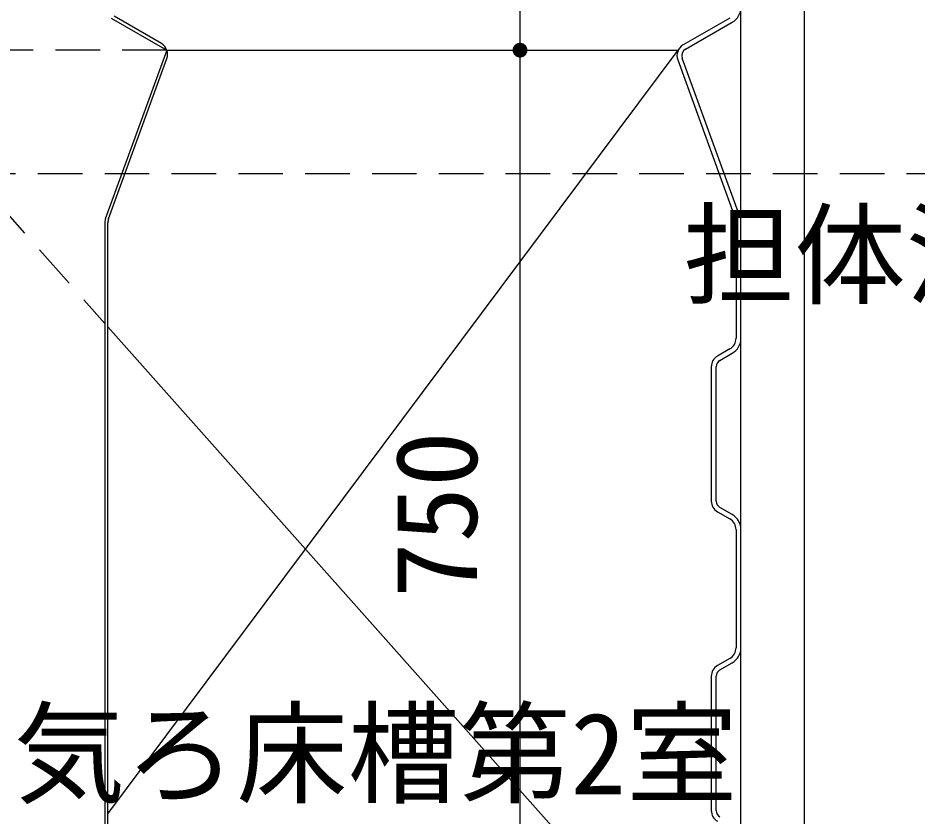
# Model space of a CAD drawing. Units: millimetres, scale not verified. Extents: x -8910 to 8910, y -6308 to 6308.
# Drawn here: x -5256 to -4529, y -2634 to -1988 of the extents above; entities that cross this region are included whole.
import ezdxf
from ezdxf.enums import TextEntityAlignment as Align

# ---------------------------------------------------------------- set-up
doc = ezdxf.new("R2010")
doc.units = ezdxf.units.MM
doc.header["$LTSCALE"] = 30
doc.linetypes.add('DASHED1', pattern=[1.8, 1.2, -0.6])
doc.layers.add('0-5_空気管', color=3, linetype='Continuous', lineweight=25)
doc.styles.add('ＭＳ ゴシック', font='')
doc.styles.get('ＭＳ ゴシック').set_extended_font_data('MS Gothic')

msp = doc.modelspace()

# ---------------------------------------------------------------- linework, layer by layer
at = {"layer": '0-5_空気管'}
for p, q in [((-4620.83, -1524.11), (-4620.83, -2879.09)), ((-4671.83, -2925.8), (-4671.83, -1545.25)), ((-5140.15, -2008.82), (-5178.43, -1986.72)), ((-4680.83, -1988.11), (-4718.56, -2009.89)), ((-4716.56, -2013.36), (-4678.83, -1991.57)), ((-5183.43, -2631.06), (-4722.51, -2014.09)), ((-5135.74, -2014.09), (-4722.51, -2014.09)), ((-5182.82, -2150.23), (-5135.75, -2020.9)), ((-4672.67, -2148.44), (-4719.2, -2020.6)), ((-4722.95, -2021.97), (-4676.43, -2149.8)), ((-5185.82, -2153.23), (-5185.82, -2729.41)), ((-5183.43, -2728.03), (-5183.43, -2153.65)), ((-4675.82, -2153.23), (-4675.82, -2246.77)), ((-5183.43, -2237.55), (-4718.56, -2759.89)), ((-4680.83, -2255.43), (-4690.83, -2261.2)), ((-4688.83, -2264.67), (-4678.83, -2258.89)), ((-4695.83, -2269.86), (-4695.83, -2378.31)), ((-4691.83, -2378.31), (-4691.83, -2269.86)), ((-4678.83, -2389.28), (-4688.83, -2383.51)), ((-4690.83, -2386.97), (-4680.83, -2392.75)), ((-4675.82, -2401.41), (-4675.82, -2496.77)), ((-4680.83, -2505.43), (-4690.83, -2511.2)), ((-4688.83, -2514.67), (-4678.83, -2508.89)), ((-4695.83, -2519.86), (-4695.83, -2628.31)), ((-4691.83, -2628.31), (-4691.83, -2519.86))]:
    msp.add_line(p, q, dxfattribs=at)
at = {"layer": '0-5_空気管', "color": 4}
msp.add_line((-4850.35, -2964.09), (-4850.35, -1714.09), dxfattribs=at)
at = {"layer": '0-5_空気管', "linetype": 'DASHED1'}
for p, q in [((-5135.74, -2014.09), (-5382.29, -2014.09)), ((-5382.29, -2014.09), (-5185.82, -2234.85)), ((-3907.96, -2114.09), (-6057.93, -2114.09))]:
    msp.add_line(p, q, dxfattribs=at)
at = {"layer": '0-5_空気管'}
msp.add_lwpolyline([(-5180.83, -1988.11), (-5135.83, -2014.09), (-5185.22, -2149.8)], dxfattribs=at)
for centre, radius, start, end in [((-4685.83, -1979.45), 14, 300, 0), ((-5145.15, -2017.48), 10, 340, 60), ((-4713.56, -2018.55), 10, 119.99998, 200), ((-4713.56, -2018.55), 6, 119.99998, 200), ((-5175.83, -2153.23), 10, 160, 180), ((-5173.43, -2153.65), 10, 160, 180), ((-4685.83, -2153.23), 10, 0, 20), ((-4685.83, -2153.23), 14, 0, 20), ((-4685.83, -2246.77), 10, 300, 0), ((-4685.83, -2246.77), 14, 300, 0), ((-4685.83, -2269.86), 10, 119.99998, 179.99998), ((-4685.83, -2269.86), 6, 119.99998, 179.99998), ((-4685.83, -2378.31), 10, 180, 240), ((-4685.83, -2378.31), 6, 180, 240), ((-4685.83, -2401.41), 14, 0, 59.99997), ((-4685.83, -2401.41), 10, 0, 59.99997), ((-4685.83, -2496.77), 10, 300, 0), ((-4685.83, -2496.77), 14, 300, 0), ((-4685.83, -2519.86), 10, 119.99998, 179.99998), ((-4685.83, -2519.86), 6, 119.99998, 179.99998), ((-4685.83, -2628.31), 10, 180, 240), ((-4685.83, -2628.31), 6, 180, 240)]:
    msp.add_arc(centre, radius, start, end, dxfattribs=at)
at = {"layer": '0-5_空気管', "color": 92}
for points in [[(-4856.34, -2013.71), (-4850.35, -2014.09), (-4856.35, -2014.09)], [(-4856.35, -2014.09), (-4854.72, -2018.2), (-4856.3, -2014.84)], [(-4856.35, -2014.09), (-4854.17, -2018.71), (-4854.72, -2018.2)], [(-4850.35, -2014.09), (-4854.17, -2018.71), (-4856.35, -2014.09)], [(-4856.24, -2012.96), (-4850.35, -2014.09), (-4856.34, -2013.71)], [(-4856.05, -2012.23), (-4850.35, -2014.09), (-4856.24, -2012.96)], [(-4855.78, -2011.53), (-4850.35, -2014.09), (-4856.05, -2012.23)], [(-4855.41, -2010.87), (-4850.35, -2014.09), (-4855.78, -2011.53)], [(-4854.97, -2010.26), (-4850.35, -2014.09), (-4855.41, -2010.87)], [(-4854.45, -2009.71), (-4850.35, -2014.09), (-4854.97, -2010.26)], [(-4853.87, -2009.23), (-4850.35, -2014.09), (-4854.45, -2009.71)], [(-4850.35, -2014.09), (-4853.56, -2019.15), (-4854.17, -2018.71)], [(-4853.24, -2008.83), (-4850.35, -2014.09), (-4853.87, -2009.23)], [(-4850.35, -2014.09), (-4852.9, -2019.52), (-4853.56, -2019.15)], [(-4852.56, -2008.51), (-4850.35, -2014.09), (-4853.24, -2008.83)], [(-4850.35, -2014.09), (-4852.2, -2019.79), (-4852.9, -2019.52)], [(-4852.56, -2008.51), (-4850.35, -2008.09), (-4850.35, -2014.09)], [(-4851.84, -2008.28), (-4850.35, -2008.09), (-4852.56, -2008.51)], [(-4850.35, -2014.09), (-4851.47, -2019.98), (-4852.2, -2019.79)], [(-4851.1, -2008.14), (-4850.35, -2008.09), (-4851.84, -2008.28)], [(-4850.35, -2014.09), (-4850.72, -2020.08), (-4851.47, -2019.98)], [(-4850.35, -2014.09), (-4850.35, -2020.09), (-4850.72, -2020.08)], [(-4850.35, -2008.09), (-4844.35, -2014.09), (-4850.35, -2014.09)], [(-4849.97, -2008.1), (-4844.35, -2014.09), (-4850.35, -2008.09)], [(-4850.35, -2014.09), (-4849.6, -2020.04), (-4850.35, -2020.09)], [(-4850.35, -2014.09), (-4848.86, -2019.9), (-4849.6, -2020.04)], [(-4850.35, -2014.09), (-4848.14, -2019.67), (-4848.86, -2019.9)], [(-4850.35, -2014.09), (-4847.46, -2019.35), (-4848.14, -2019.67)], [(-4844.35, -2014.09), (-4847.46, -2019.35), (-4850.35, -2014.09)], [(-4849.22, -2008.19), (-4844.35, -2014.09), (-4849.97, -2008.1)], [(-4848.49, -2008.38), (-4844.35, -2014.09), (-4849.22, -2008.19)], [(-4847.79, -2008.66), (-4844.35, -2014.09), (-4848.49, -2008.38)], [(-4847.13, -2009.02), (-4844.35, -2014.09), (-4847.79, -2008.66)], [(-4844.35, -2014.09), (-4846.82, -2018.94), (-4847.46, -2019.35)], [(-4846.52, -2009.47), (-4844.35, -2014.09), (-4847.13, -2009.02)], [(-4844.35, -2014.09), (-4846.24, -2018.46), (-4846.82, -2018.94)], [(-4845.97, -2009.98), (-4844.35, -2014.09), (-4846.52, -2009.47)], [(-4844.35, -2014.09), (-4845.72, -2017.91), (-4846.24, -2018.46)], [(-4845.97, -2009.98), (-4844.4, -2013.34), (-4844.35, -2014.09)], [(-4845.49, -2010.56), (-4844.4, -2013.34), (-4845.97, -2009.98)], [(-4844.35, -2014.09), (-4845.28, -2017.3), (-4845.72, -2017.91)], [(-4845.49, -2010.56), (-4844.54, -2012.6), (-4844.4, -2013.34)], [(-4845.09, -2011.2), (-4844.54, -2012.6), (-4845.49, -2010.56)], [(-4844.35, -2014.09), (-4844.92, -2016.64), (-4845.28, -2017.3)], [(-4845.09, -2011.2), (-4844.77, -2011.88), (-4844.54, -2012.6)], [(-4844.35, -2014.09), (-4844.64, -2015.94), (-4844.92, -2016.64)], [(-4844.35, -2014.09), (-4844.45, -2015.21), (-4844.64, -2015.94)], [(-4844.35, -2014.09), (-4844.36, -2014.47), (-4844.45, -2015.21)], [(-4856.3, -2014.84), (-4855.2, -2017.62), (-4856.16, -2015.58)], [(-4856.3, -2014.84), (-4854.72, -2018.2), (-4855.2, -2017.62)], [(-4856.16, -2015.58), (-4855.61, -2016.98), (-4855.93, -2016.3)], [(-4856.16, -2015.58), (-4855.2, -2017.62), (-4855.61, -2016.98)]]:
    msp.add_solid(points, dxfattribs=at)

# ---------------------------------------------------------------- texts
at = {"layer": '0-5_空気管', "color": 4, "style": 'ＭＳ ゴシック'}
for s, p in [('担体流動槽', (-4718.55, -2232.26)), ('嫌気ろ床槽第2室', (-5349.52, -2635.01))]:
    msp.add_text(s, height=65.98, dxfattribs=at).set_placement(p, align=Align.BOTTOM_LEFT)
msp.add_text('750', height=65.98, rotation=90, dxfattribs=at).set_placement((-4865.35, -2456.59), align=Align.BOTTOM_LEFT)

doc.saveas('drawing.dxf')
